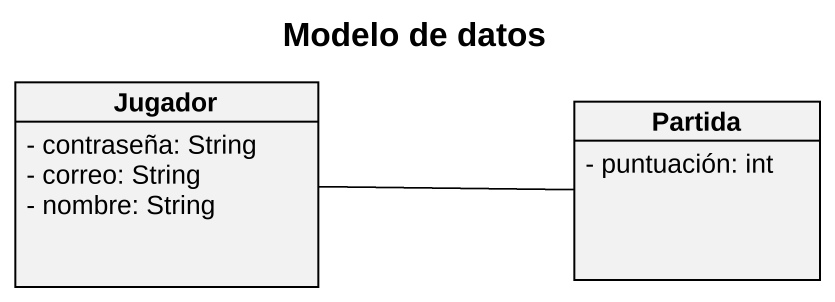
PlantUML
@startuml
title Modelo de datos
hide circle
hide empty members
skinparam classAttributeIconSize 0
class Jugador {
  - contraseña: String
  - correo: String
  - nombre: String
}
class Partida {
  - puntuación: int
}
Jugador -right- Partida
@enduml
